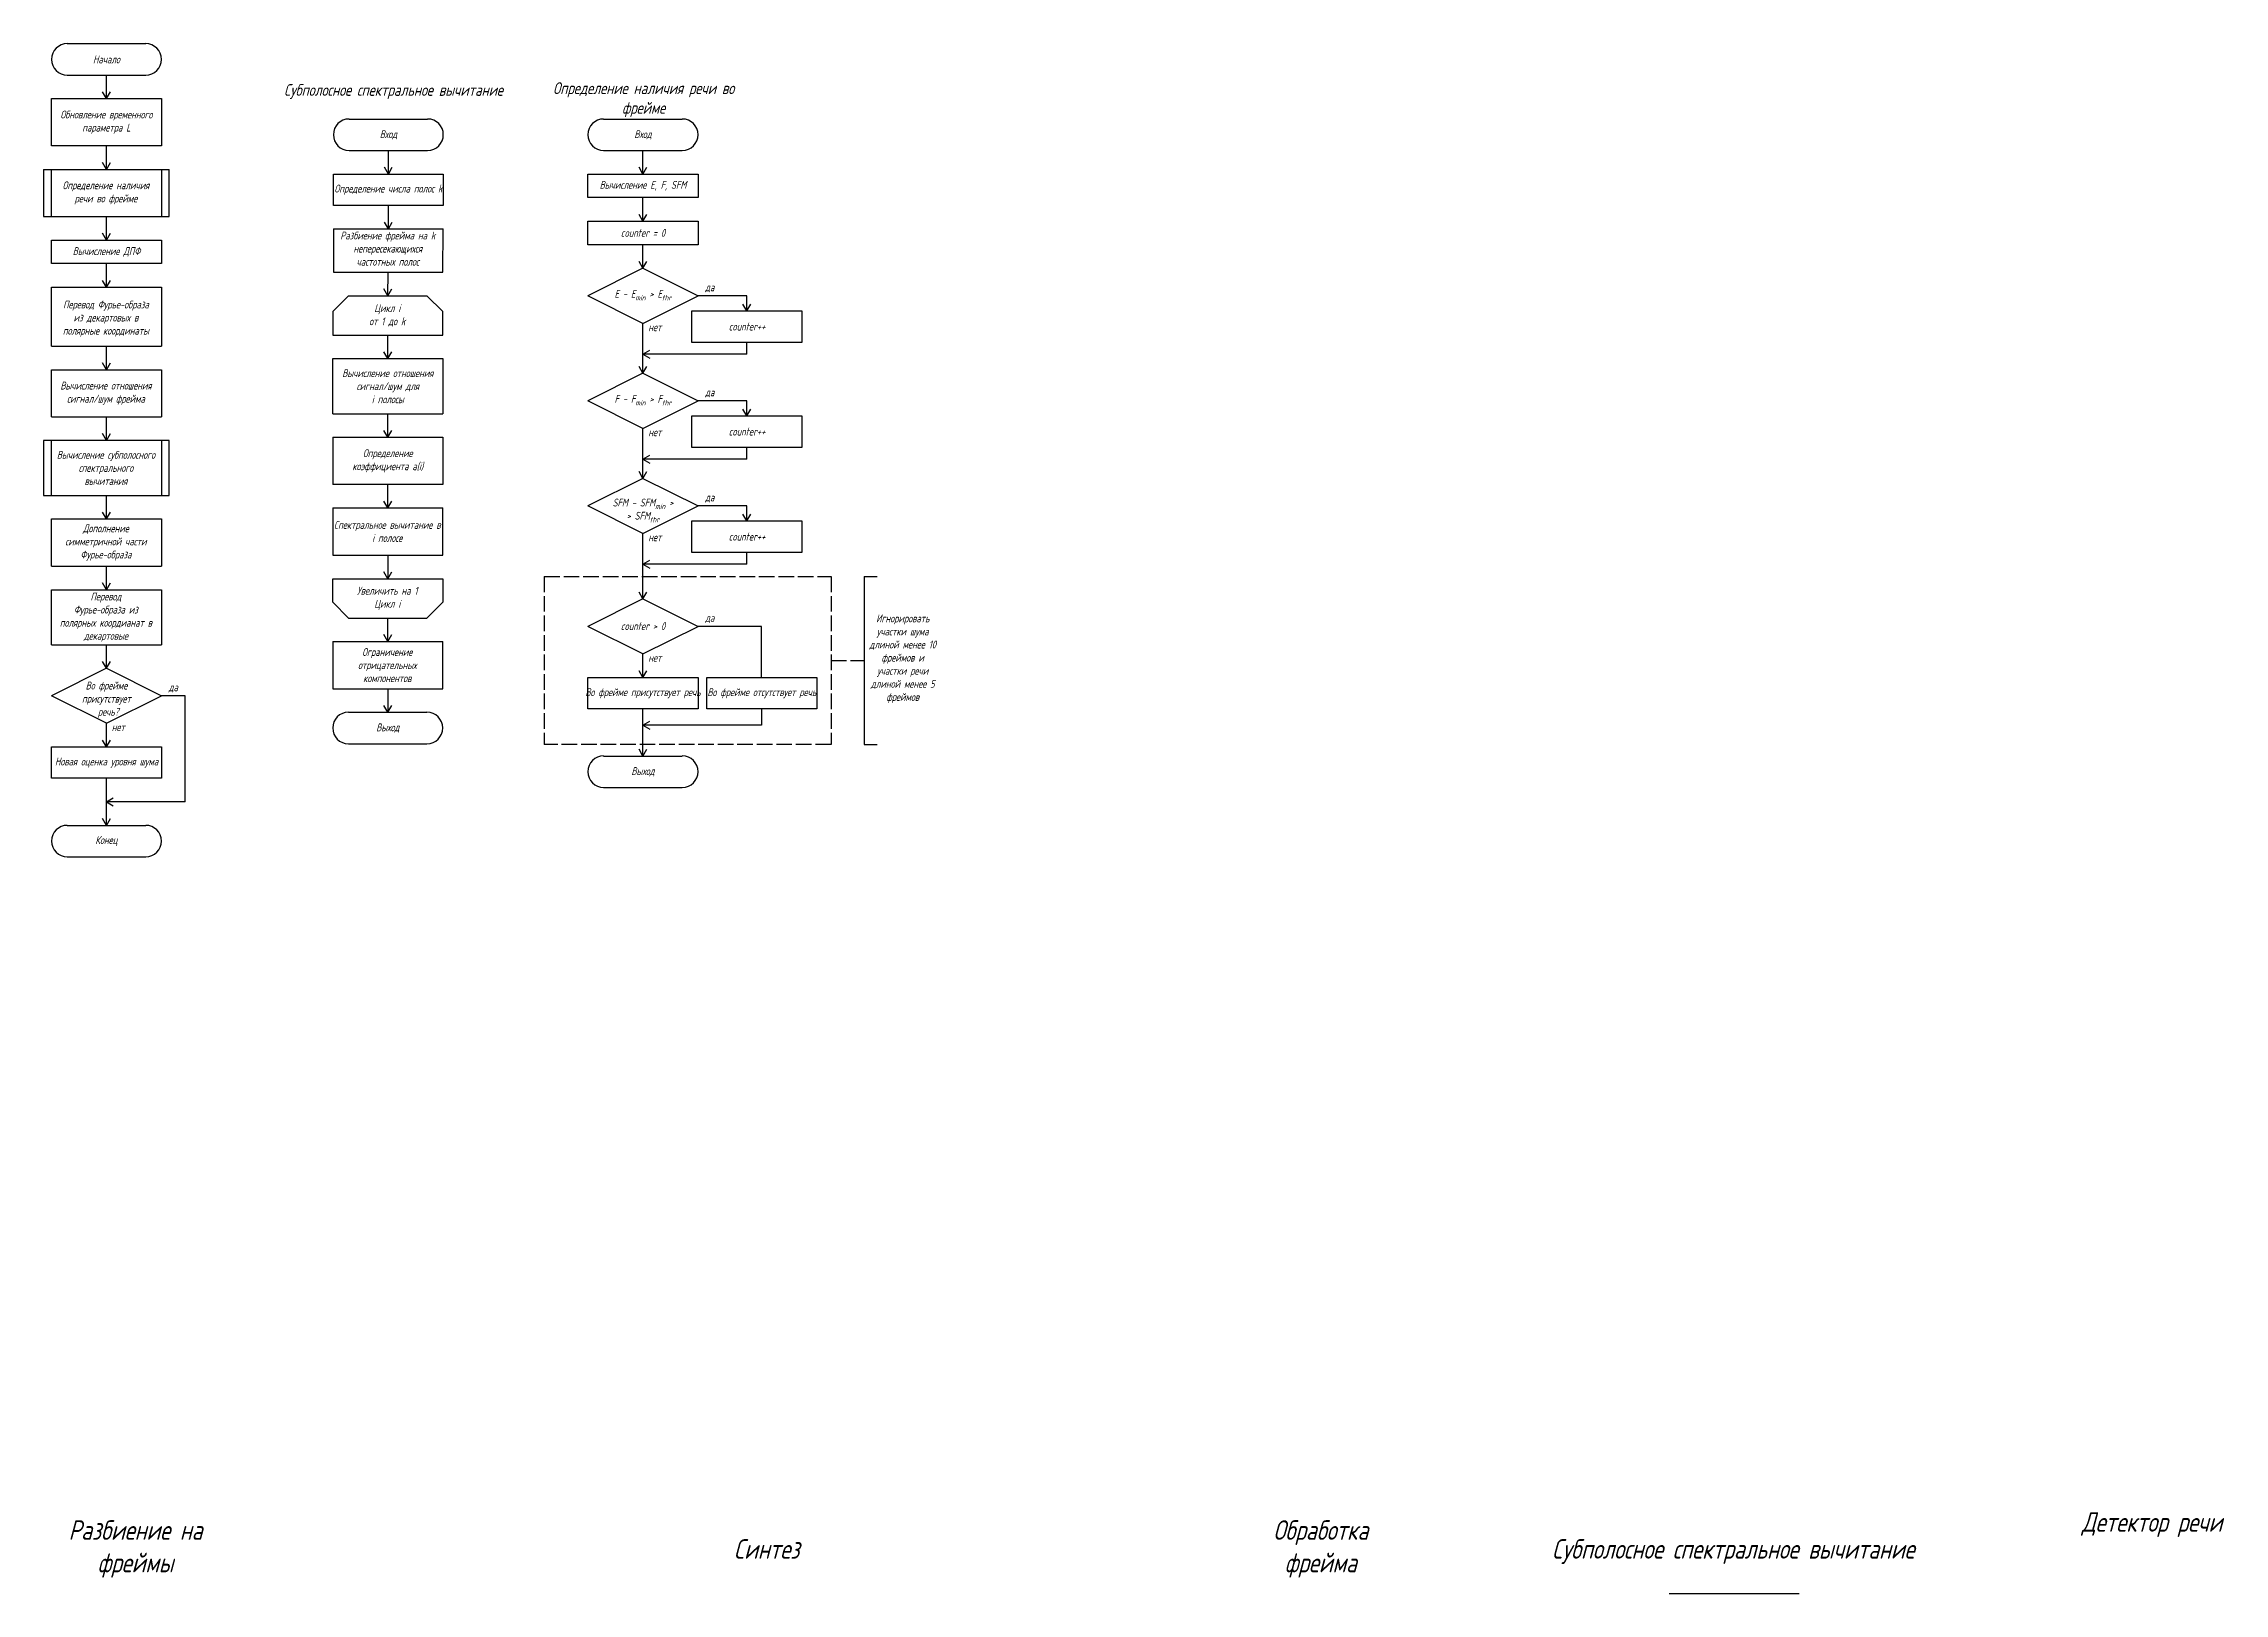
# Model space of a CAD drawing. Extents: x 100 to 3860, y -1735 to 768.
# Drawn here: x 2009 to 3685, y -423 to 768 of the extents above; entities that cross this region are included whole.
import ezdxf

# ---------------------------------------------------------------- set-up
doc = ezdxf.new("R2010")
doc.units = 0
doc.header["$MEASUREMENT"] = 0
doc.linetypes.add('ACAD_ISO02W100', pattern=[15, 12, -3])
doc.layers.get('0').update_dxf_attribs({"linetype": 'CONTINUOUS'})
doc.layers.add('текст', color=7, linetype='CONTINUOUS', lineweight=30)
doc.styles.add('стиль1', font='romans.shx', dxfattribs={"width": 0.75, "oblique": 15, "height": 3.5})

msp = doc.modelspace()

# ---------------------------------------------------------------- linework, layer by layer
for p, q in [((2027.6, 767.9), (2087.9, 767.9)), ((2027.6, 743.8), (2087.9, 743.8)), ((2057.7, 725.7), (2057.7, 743.8)), ((2015.5, 725.7), (2100, 725.7)), ((2015.5, 689.4), (2015.5, 725.7)), ((2057.7, 725.7), (2054.7, 730.9)), ((2057.7, 725.7), (2060.8, 730.9)), ((2100, 725.7), (2100, 689.4)), ((2244.2, 710), (2304.5, 710)), ((2439.8, 710), (2500.2, 710)), ((2100, 689.4), (2015.5, 689.4)), ((2057.7, 671.3), (2057.7, 689.4)), ((2009.4, 671.3), (2106, 671.3)), ((2009.4, 671.3), (2009.4, 635.1)), ((2015.5, 635.1), (2015.5, 671.3)), ((2057.7, 671.3), (2054.7, 676.6)), ((2057.7, 671.3), (2060.8, 676.6)), ((2100, 671.3), (2100, 635.1)), ((2106, 635.1), (2106, 671.3)), ((2244.2, 685.9), (2304.5, 685.9)), ((2274.4, 667.7), (2271.3, 673)), ((2274.4, 667.7), (2274.4, 685.9)), ((2274.4, 667.7), (2277.4, 673)), ((2439.8, 685.9), (2500.2, 685.9)), ((2470, 667.7), (2467, 673)), ((2470, 667.7), (2470, 685.9)), ((2470, 667.7), (2473, 673)), ((2232.1, 667.7), (2316.6, 667.7)), ((2232.1, 643.6), (2232.1, 667.7)), ((2316.6, 667.7), (2316.6, 643.6)), ((2427.7, 667.7), (2512.3, 667.7)), ((2427.7, 649.6), (2427.7, 667.7)), ((2512.3, 667.7), (2512.3, 649.6)), ((2316.6, 643.6), (2232.1, 643.6)), ((2274.4, 625.5), (2274.4, 643.6)), ((2512.3, 649.6), (2427.7, 649.6)), ((2470, 631.5), (2470, 649.6)), ((2009.4, 635.1), (2106, 635.1)), ((2057.7, 617), (2054.7, 622.2)), ((2057.7, 617), (2057.7, 635.1)), ((2057.7, 617), (2060.8, 622.2)), ((2232.1, 625.5), (2316.6, 625.5)), ((2232.1, 625.5), (2232.1, 592.3)), ((2274.4, 625.5), (2271.3, 630.7)), ((2274.4, 625.5), (2277.4, 630.7)), ((2316.1, 592.3), (2316.6, 625.5)), ((2427.7, 631.5), (2512.3, 631.5)), ((2427.7, 613.4), (2427.7, 631.5)), ((2470, 631.5), (2467, 636.7)), ((2470, 631.5), (2473, 636.7)), ((2512.3, 631.5), (2512.3, 613.4)), ((2015.5, 617), (2100, 617)), ((2015.5, 598.9), (2015.5, 617)), ((2100, 617), (2100, 598.9)), ((2512.3, 613.4), (2427.7, 613.4)), ((2470, 595.3), (2470, 613.4)), ((2100, 598.9), (2015.5, 598.9)), ((2057.7, 580.8), (2057.7, 598.9)), ((2232.1, 592.3), (2316.1, 592.3)), ((2273.9, 574.2), (2274.1, 592.3)), ((2470, 595.3), (2427.7, 574.2)), ((2470, 595.3), (2467, 600.5)), ((2470, 595.3), (2473, 600.5)), ((2470, 595.3), (2512.3, 574.2)), ((2015.5, 580.8), (2100, 580.8)), ((2015.5, 535.5), (2015.5, 580.8)), ((2057.7, 580.8), (2054.7, 586)), ((2057.7, 580.8), (2060.8, 586)), ((2100, 580.8), (2100, 535.5)), ((2243.7, 574.2), (2231.6, 562.1)), ((2243.7, 574.2), (2304, 574.2)), ((2273.9, 574.2), (2270.8, 579.4)), ((2273.9, 574.2), (2276.9, 579.4)), ((2304, 574.2), (2316.1, 562.1)), ((2470, 553), (2427.7, 574.2)), ((2470, 553), (2512.3, 574.2)), ((2549.9, 574.2), (2512.3, 574.2)), ((2549.9, 562.6), (2549.9, 574.2)), ((2231.6, 562.1), (2231.6, 544)), ((2316.1, 544), (2316.1, 562.1)), ((2470, 514.6), (2470, 553)), ((2507.6, 562.6), (2592.1, 562.6)), ((2507.6, 538.4), (2507.6, 562.6)), ((2549.9, 562.6), (2546.8, 567.8)), ((2549.9, 562.6), (2552.9, 567.8)), ((2592.1, 562.6), (2592.1, 538.4)), ((2231.6, 544), (2316.1, 544)), ((2273.9, 525.9), (2273.9, 544)), ((2592.1, 538.4), (2507.6, 538.4)), ((2549.9, 529.4), (2549.9, 538.4)), ((2015.5, 535.5), (2100, 535.5)), ((2057.7, 517.4), (2054.7, 522.6)), ((2057.7, 517.4), (2057.7, 535.5)), ((2057.7, 517.4), (2060.8, 522.6)), ((2231.6, 525.9), (2316.1, 525.9)), ((2231.6, 483.6), (2231.6, 525.9)), ((2273.9, 525.9), (2270.8, 531.1)), ((2273.9, 525.9), (2276.9, 531.1)), ((2316.1, 525.9), (2316.1, 483.6)), ((2470, 514.6), (2467, 519.8)), ((2470, 529.4), (2475.2, 532.4)), ((2470, 529.4), (2475.2, 526.3)), ((2549.9, 529.4), (2470, 529.4)), ((2470, 514.6), (2473, 519.8)), ((2015.5, 517.4), (2100, 517.4)), ((2015.5, 481.2), (2015.5, 517.4)), ((2100, 517.4), (2100, 481.2)), ((2470, 514.6), (2427.7, 493.5)), ((2470, 514.6), (2512.3, 493.5)), ((2470, 472.3), (2427.7, 493.5)), ((2470, 472.3), (2512.3, 493.5)), ((2549.9, 493.5), (2512.3, 493.5)), ((2549.9, 481.9), (2546.8, 487.1)), ((2549.9, 481.9), (2549.9, 493.5)), ((2549.9, 481.9), (2552.9, 487.1)), ((2015.5, 481.2), (2100, 481.2)), ((2057.7, 463), (2057.7, 481.2)), ((2231.6, 483.6), (2316.1, 483.6)), ((2273.9, 465.5), (2270.8, 470.7)), ((2273.9, 465.5), (2273.9, 483.6)), ((2273.9, 465.5), (2276.9, 470.7)), ((2470, 433.9), (2470, 472.3)), ((2507.6, 481.9), (2592.1, 481.9)), ((2507.6, 457.7), (2507.6, 481.9)), ((2592.1, 481.9), (2592.1, 457.7)), ((2009.4, 463), (2009.4, 420.8)), ((2106, 463), (2009.4, 463)), ((2015.5, 420.8), (2015.5, 463)), ((2057.7, 463), (2054.7, 468.3)), ((2057.7, 463), (2060.8, 468.3)), ((2100, 463), (2100, 420.8)), ((2106, 420.8), (2106, 463)), ((2231.6, 465.5), (2316.1, 465.5)), ((2231.6, 465.5), (2231.6, 429.3)), ((2316.1, 465.5), (2316.1, 429.3)), ((2592.1, 457.7), (2507.6, 457.7)), ((2549.9, 448.7), (2549.9, 457.7)), ((2470, 433.9), (2467, 439.1)), ((2470, 448.7), (2475.2, 451.7)), ((2470, 448.7), (2475.2, 445.6)), ((2549.9, 448.7), (2470, 448.7)), ((2470, 433.9), (2473, 439.1)), ((2009.4, 420.8), (2106, 420.8)), ((2057.7, 402.7), (2057.7, 420.8)), ((2316.1, 429.3), (2231.6, 429.3)), ((2273.9, 411.2), (2273.9, 429.3)), ((2470, 433.9), (2427.7, 412.8)), ((2470, 433.9), (2512.3, 412.8)), ((2015.5, 402.7), (2100, 402.7)), ((2015.5, 366.5), (2015.5, 402.7)), ((2057.7, 402.7), (2054.7, 407.9)), ((2057.7, 402.7), (2060.8, 407.9)), ((2100, 402.7), (2100, 366.5)), ((2231.6, 411.2), (2316.1, 411.2)), ((2231.6, 411.2), (2231.6, 374.9)), ((2273.9, 411.2), (2270.8, 416.4)), ((2273.9, 411.2), (2276.9, 416.4)), ((2316.1, 374.9), (2316.1, 411.2)), ((2470, 391.6), (2427.7, 412.8)), ((2470, 391.6), (2512.3, 412.8)), ((2549.9, 412.8), (2512.3, 412.8)), ((2549.9, 401.2), (2546.8, 406.4)), ((2549.9, 401.2), (2549.9, 412.8)), ((2549.9, 401.2), (2552.9, 406.4)), ((2470, 341.3), (2470, 391.6)), ((2507.6, 401.2), (2592.1, 401.2)), ((2507.6, 377), (2507.6, 401.2)), ((2592.1, 401.2), (2592.1, 377)), ((2231.6, 374.9), (2316.1, 374.9)), ((2273.9, 374.9), (2273.9, 356.8)), ((2470, 367.9), (2475.2, 371)), ((2592.1, 377), (2507.6, 377)), ((2549.9, 367.9), (2549.9, 377)), ((2015.5, 366.5), (2100, 366.5)), ((2057.7, 348.3), (2054.7, 353.6)), ((2057.7, 348.3), (2057.7, 366.5)), ((2057.7, 348.3), (2060.8, 353.6)), ((2231.6, 338.7), (2231.6, 356.8)), ((2231.6, 356.8), (2316.1, 356.8)), ((2273.9, 356.8), (2270.8, 362.1)), ((2273.9, 356.8), (2276.9, 362.1)), ((2316.1, 356.8), (2316.1, 338.7)), ((2470, 367.9), (2475.2, 364.9)), ((2549.9, 367.9), (2470, 367.9)), ((2640, 358.5), (2640, 229.3)), ((2640, 358.5), (2650, 358.5)), ((2015.5, 348.3), (2100, 348.3)), ((2015.5, 306.1), (2015.5, 348.3)), ((2100, 348.3), (2100, 306.1)), ((2243.7, 326.6), (2231.6, 338.7)), ((2304, 326.6), (2316.1, 338.7)), ((2470, 341.3), (2427.7, 320.2)), ((2470, 341.3), (2467, 346.5)), ((2470, 341.3), (2473, 346.5)), ((2470, 341.3), (2512.3, 320.2)), ((2243.7, 326.6), (2304, 326.6)), ((2273.9, 308.5), (2273.9, 326.6)), ((2470, 299), (2427.7, 320.2)), ((2470, 299), (2512.3, 320.2)), ((2561.2, 320.2), (2512.3, 320.2)), ((2561.2, 280.9), (2561.2, 320.2)), ((2015.5, 306.1), (2100, 306.1)), ((2057.7, 288), (2057.7, 306.1)), ((2231.6, 308.5), (2316.1, 308.5)), ((2231.6, 308.5), (2231.6, 272.3)), ((2273.9, 308.5), (2270.8, 313.8)), ((2273.9, 308.5), (2276.9, 313.8)), ((2316.1, 272.3), (2316.1, 308.5)), ((2057.7, 288), (2015.5, 266.8)), ((2057.7, 288), (2054.7, 293.2)), ((2057.7, 288), (2060.8, 293.2)), ((2057.7, 288), (2100, 266.8)), ((2470, 280.9), (2467, 286.1)), ((2470, 280.9), (2470, 299)), ((2470, 280.9), (2473, 286.1)), ((2231.6, 272.3), (2316.1, 272.3)), ((2273.9, 272.3), (2273.9, 254.2)), ((2427.7, 280.9), (2512.3, 280.9)), ((2427.7, 256.8), (2427.7, 280.9)), ((2512.3, 280.9), (2512.3, 256.8)), ((2519, 280.9), (2603.5, 280.9)), ((2519, 256.8), (2519, 280.9)), ((2603.5, 280.9), (2603.5, 256.8)), ((2057.7, 245.7), (2015.5, 266.8)), ((2057.7, 245.7), (2100, 266.8)), ((2118.1, 266.8), (2100, 266.8)), ((2118.1, 185.3), (2118.1, 266.8)), ((2243.7, 254.2), (2304, 254.2)), ((2273.9, 254.2), (2270.8, 259.4)), ((2273.9, 254.2), (2276.9, 259.4)), ((2512.3, 256.8), (2427.7, 256.8)), ((2470, 220.5), (2470, 256.8)), ((2603.5, 256.8), (2519, 256.8)), ((2561.2, 256.8), (2561.2, 244.3)), ((2057.7, 227.6), (2057.7, 245.7)), ((2470, 244.3), (2475.2, 247.3)), ((2470, 244.3), (2475.2, 241.3)), ((2561.2, 244.3), (2470, 244.3)), ((2015.5, 227.6), (2100, 227.6)), ((2015.5, 203.5), (2015.5, 227.6)), ((2057.7, 227.6), (2054.7, 232.8)), ((2057.7, 227.6), (2060.8, 232.8)), ((2100, 227.6), (2100, 203.5)), ((2243.7, 230), (2304, 230)), ((2439.8, 220.5), (2500.2, 220.5)), ((2470, 220.5), (2467, 225.8)), ((2470, 220.5), (2473, 225.8)), ((2640, 229.3), (2650, 229.3)), ((2100, 203.5), (2015.5, 203.5)), ((2057.7, 167.2), (2057.7, 203.5)), ((2057.7, 185.3), (2063, 188.4)), ((2057.7, 185.3), (2063, 182.3)), ((2118.1, 185.3), (2057.7, 185.3)), ((2439.8, 196.4), (2500.2, 196.4)), ((2057.7, 167.2), (2054.7, 172.5)), ((2057.7, 167.2), (2060.8, 172.5)), ((2027.6, 167.2), (2087.9, 167.2)), ((2027.6, 143.1), (2087.9, 143.1)), ((3258.6, -422.8), (3358.6, -422.8))]:
    msp.add_line(p, q)
at = {"linetype": 'ACAD_ISO02W100'}
for p, q in [((2394.1, 358.5), (2614.5, 358.5)), ((2394.1, 358.5), (2394.1, 229.3)), ((2614.5, 358.5), (2614.5, 229.3)), ((2614.5, 293.9), (2640, 293.9)), ((2614.5, 229.3), (2394.1, 229.3))]:
    msp.add_line(p, q, dxfattribs=at)
for centre, start, end in [((2027.6, 755.8), 90, 270), ((2087.9, 755.8), 270, 90), ((2244.2, 697.9), 90, 270), ((2304.5, 697.9), 270, 90), ((2439.8, 697.9), 90, 270), ((2500.2, 697.9), 270, 90), ((2243.7, 242.1), 90, 270), ((2304, 242.1), 270, 90), ((2439.8, 208.5), 90, 270), ((2500.2, 208.5), 270, 90), ((2027.6, 155.2), 90, 270), ((2087.9, 155.2), 270, 90)]:
    msp.add_arc(centre, 12.1, start, end)

# ---------------------------------------------------------------- texts
at = {"layer": 'текст', "attachment_point": 5, "style": 'стиль1'}
for s, width, gutter_width, heights, insert, char_height in [('Начало', 60.449, 10.6, [6.31], (2057.7, 755.8), 6.04), ('\\pxqc;Определение наличия речи во фрейме', 158.738, 10.6, [33.5], (2470.5, 724.9), 9.056), ('\\pxqc;Субполосное спектральное вычитание', 186.259, 10.6, [45.2], (2278.3, 731.1), 9.056), ('\\pxqc;Обновление временного параметра L', 83.726, 10.6, [28.7], (2057.7, 707.6), 6.037), ('\\pxqc;Вход', 60.449, 10.6, [6.31], (2274.4, 697.9), 6.04), ('\\pxqc;Вход', 60.449, 10.6, [6.31], (2470, 697.9), 6.04), ('\\pxqc;Определение наличия речи во фрейме', 83.726, 10.6, [34.5], (2057.3, 653.2), 6.037), ('\\pxqc;Определение числа полос k', 85.521, 10.6, [41.4], (2274.4, 655.7), 6.037), ('\\pxqc;Вычисление E, F, SFM', 83.726, 10.6, [23.5], (2470, 658.7), 6.037), ('\\pxqc;Разбиение фрейма на k непересекающихся частотных полос', 85.521, 10.6, [26.8], (2273.9, 610.4), 6.037), ('\\pxqc;counter = 0', 83.726, 10.6, [23.5], (2470, 622.5), 6.037), ('\\pxqc;Вычисление ДПФ', 83.726, 10.6, [23.5], (2057.8, 607.9), 6.037), ('\\pxqc;Перевод Фурье-образа из декартовых в полярные координаты ', 81.582, 10.6, [48.8], (2057.3, 556.6), 6.037), ('\\A1;\\pxqc;E - E{\\H0.7x;\\S^ min;} > E{\\H0.7x;\\S^ thr;}', 83.726, 10.6, [37], (2470, 574.6), 6.037), ('\\pxqc;да', 17.917, 10.6, [8.59], (2521.3, 580.2), 6.04), ('\\pxqc;Цикл i\\Pот 1 до k', 83.726, 10.6, [23.5], (2273.5, 559.1), 6.037), ('\\pxqc;counter++', 84.075, 10.6, [42.7], (2549.9, 550.5), 6.037), ('\\pxqc;нет', 17.917, 10.6, [8.59], (2479.1, 550), 6.04), ('\\pxqc;Вычисление отношения сигнал/шум фрейма', 83.726, 10.6, [34.5], (2057.3, 499.3), 6.037), ('\\pxqc;Вычисление отношения сигнал/шум для \\Pi полосы', 83.726, 10.6, [54.3], (2273.9, 504.7), 6.037), ('\\A1;\\pxqc;F - F{\\H0.7x;\\S^ min;} > F{\\H0.7x;\\S^ thr;}', 83.726, 10.6, [37], (2470, 493.9), 6.037), ('\\pxqc;да', 17.917, 10.6, [8.59], (2521.3, 499.5), 6.04), ('\\pxqc;нет', 17.917, 10.6, [8.59], (2479.1, 469.3), 6.04), ('\\pxqc;counter++', 84.075, 10.6, [42.7], (2549.9, 469.8), 6.037), ('\\pxqc;Вычисление субполосного спектрального вычитания', 83.726, 10.6, [39.3], (2057.3, 441.9), 6.037), ('\\pxqc;Определение коэффициента a(i) ', 83.726, 10.6, [31.4], (2273.9, 447.4), 6.037), ('\\pxqc;да', 17.917, 10.6, [8.59], (2521.3, 418.8), 6.04), ('\\A1;\\pxqc;SFM - SFM{\\H0.7x;\\S^ min;} >\\P> SFM{\\H0.7x;\\S^ thr;}', 83.726, 10.6, [37], (2470, 409.2), 6.037), ('\\pxqc;Дополнение симметричной части Фурье-образа', 83.726, 10.6, [34.5], (2057.3, 384.6), 6.037), ('\\pxqc;Спектральное вычитание в \\Pi полосе', 79.295, 10.6, [31.4], (2273.5, 393.1), 6.037), ('\\pxqc;нет', 17.917, 10.6, [8.59], (2479.1, 388.6), 6.04), ('\\pxqc;counter++', 84.075, 10.6, [42.7], (2549.9, 389.1), 6.037), ('\\pxqc;Перевод \\PФурье-образа из полярных коордианат в декартовые ', 83.726, 10.6, [40.3], (2057.3, 327.2), 6.037), ('\\pxqc;Увеличить на 1\\PЦикл i', 83.726, 10.6, [23.5], (2273.5, 341.7), 6.037), ('\\pxqc;counter > 0', 83.726, 10.6, [35.9], (2470, 320.4), 6.037), ('\\pxqc;да', 17.917, 10.6, [8.59], (2521.3, 326.2), 6.04), ('\\pxqc;Игнорировать участки шума длиной менее 10 фреймов и участки речи длиной менее 5 фреймов', 57.053, 10.6, [124.4], (2669.6, 295.3), 6.037), ('\\pxqc;Ограничение отрицательных компонентов', 79.295, 10.6, [31.4], (2273.5, 290.4), 6.037), ('\\pxqc;нет', 17.917, 10.6, [8.59], (2479.1, 296), 6.04), ('\\pxqc;Во фрейме \\P\\pq*;присутствует \\P\\pqc; речь?', 83.726, 10.6, [46], (2057.7, 263.8), 6.037), ('\\pxqc;да', 17.917, 10.6, [8.59], (2109.1, 272.9), 6.04), ('\\pxqc;Во фрейме присутствует речь', 84.075, 10.6, [42.7], (2470, 268.8), 6.037), ('\\pxqc;Во фрейме отсутствует речь', 84.075, 10.6, [42.7], (2561.3, 268.8), 6.037), ('\\pxqc;нет', 17.917, 10.6, [8.59], (2066.8, 242.7), 6.04), ('\\pxqc;Выход', 60.449, 10.6, [6.31], (2273.9, 242.1), 6.037), ('\\pxqc;Новая оценка уровня шума', 84.075, 10.6, [42.7], (2057.8, 215.5), 6.037), ('\\pxqc;Выход', 60.449, 10.6, [6.31], (2470, 208.5), 6.037), ('\\pxqc;Конец', 60.449, 10.6, [6.31], (2057.7, 155.2), 6.037), ('\\pxqc;Разбиение на фреймы', 117.292, 17.5, [49], (2080, -388.7), 15), ('\\pxqc;Обработка фрейма', 117.292, 17.5, [49], (2990.8, -388.7), 15), ('\\pxqc;Детектор речи', 117.292, 17.5, [74.8], (3629.6, -370), 15), ('\\pxqc;Детектор речи', 117.292, 17.5, [74.8], (3629.6, -370), 15), ('\\pxqc;Синтез', 117.292, 17.5, [49], (2565, -388.7), 15), ('\\pxqc;Субполосное спектральное вычитание', 308.522, 17.5, [74.8], (3307.8, -390.7), 15)]:
    msp.add_mtext_dynamic_manual_height_columns(s, width=width, gutter_width=gutter_width, heights=heights, dxfattribs=dict(at, insert=insert, char_height=char_height))

doc.saveas('drawing.dxf')
